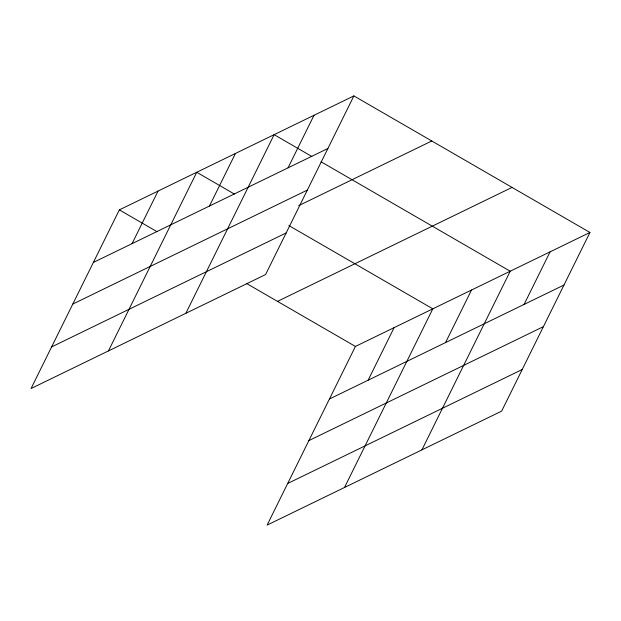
<?xml version="1.0" encoding="UTF-8"?>
<svg xmlns="http://www.w3.org/2000/svg" width="621" height="621" viewBox="0 0 621 621"><rect width="100%" height="100%" fill="white"/><g stroke="black" fill="none" stroke-linecap="round" stroke-linejoin="round"><path stroke-width="0.93" d="M353.877 95.913L119.348 209.875L31.05 388.529L265.586 274.56L353.877 95.913L589.95 232.471L501.652 411.125L267.123 525.087L355.414 346.44L589.95 232.471M132.063 243.634L158.044 191.074M108.45 350.919L196.741 172.265L234.435 194.078M209.463 206.025L235.437 153.465M185.842 313.31L274.14 134.656L311.835 156.469M288.035 167.849L314.009 115.289M368.137 380.192L394.11 327.632M344.515 487.477L432.814 308.831L288.858 225.555M445.529 342.59L471.51 290.023M421.915 449.868L510.206 271.222L321.049 161.794M524.101 304.406L550.082 251.847M93.367 262.442L327.904 148.473M72.804 304.049L307.341 190.08M298.724 205.636L431.781 140.975M51.613 346.922L286.149 232.953M277.509 301.371L512.046 187.41M329.44 399L563.969 285.031M308.87 440.607L543.406 326.646M287.686 483.48L522.222 369.511M119.348 209.875L157.043 231.68M246.576 283.479L355.414 346.44"/></g></svg>
